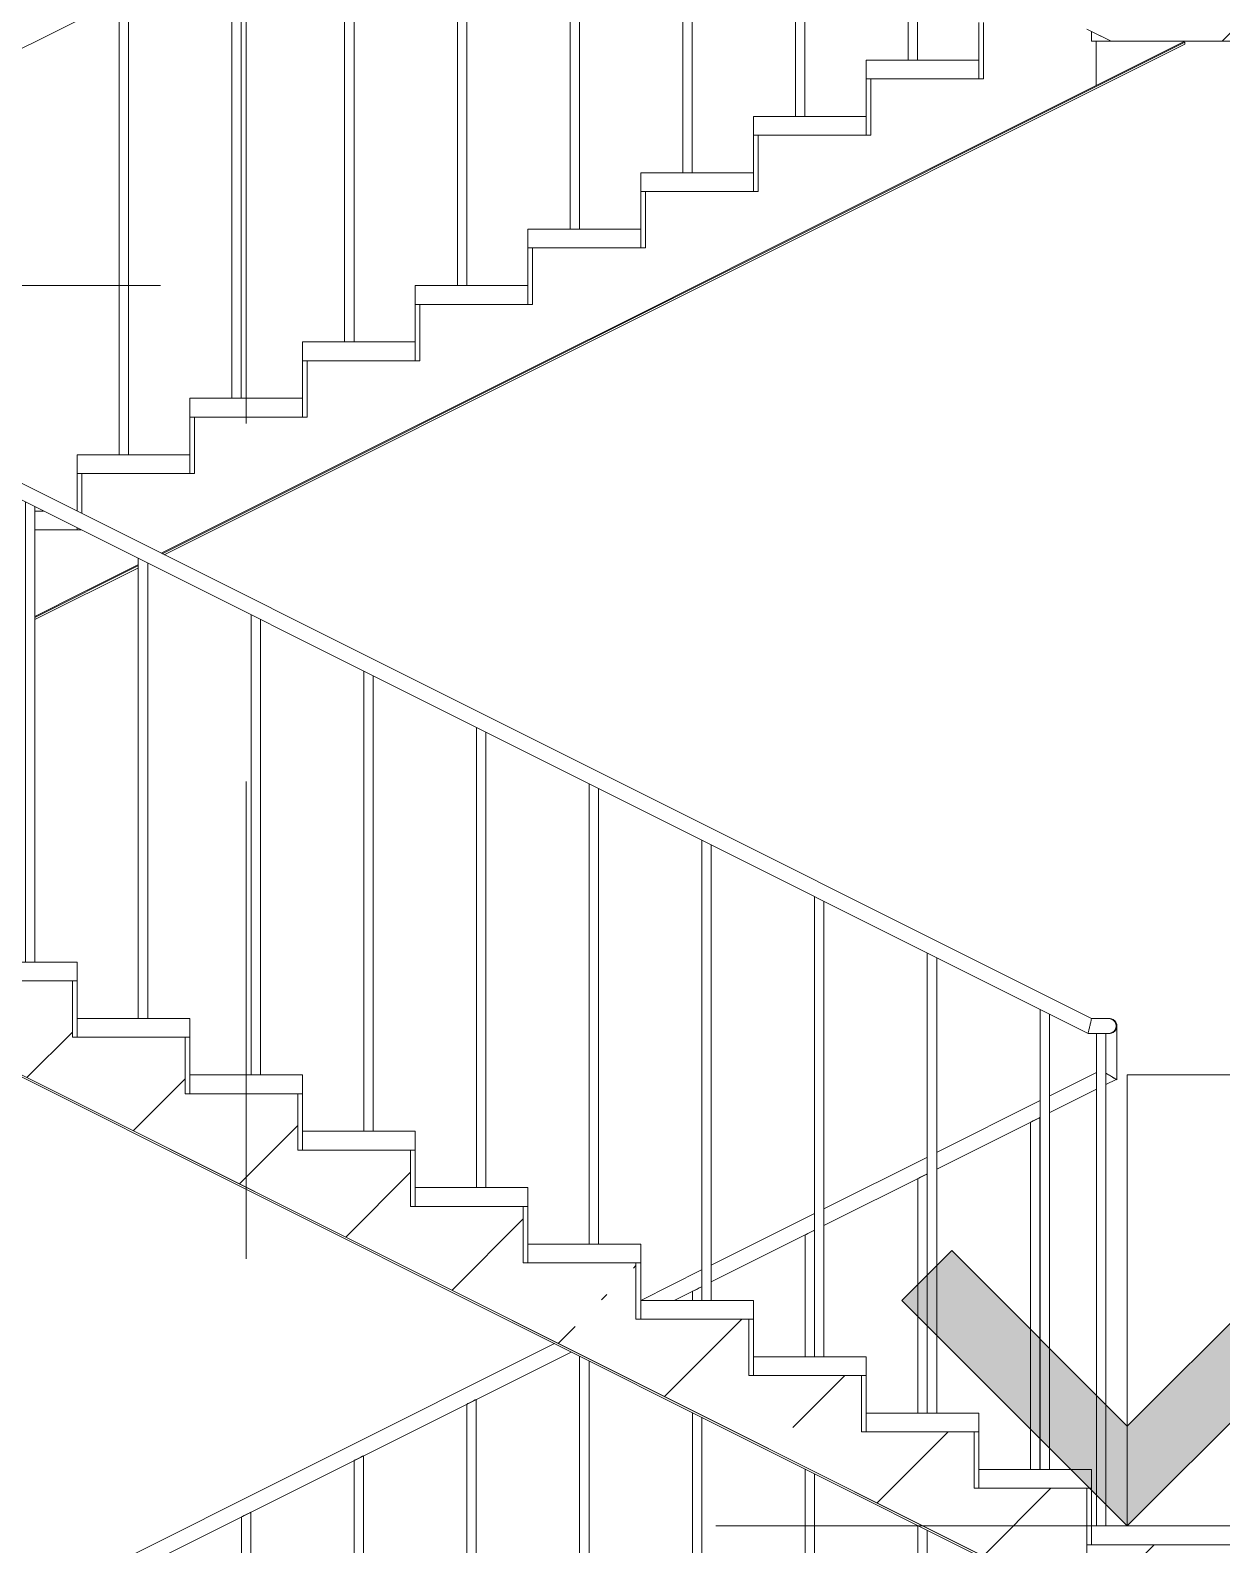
# Model space of a CAD drawing. Header units: millimetres. Extents: x -39507 to 33074, y -24219 to 30962.
# Drawn here: x 18943 to 22114, y 2020 to 6049 of the extents above; entities that cross this region are included whole.
import ezdxf

# ---------------------------------------------------------------- set-up
doc = ezdxf.new("R2010")
doc.units = ezdxf.units.MM
doc.linetypes.add('Осевые', pattern=[6350, 1270, -952.5, 3175, -952.5])
for name, color, linetype, lineweight in [('Балясины', 7, 'Continuous', 9), ('Верхние поручни', 7, 'Continuous', 9), ('Высотные отметки', 7, 'Continuous', 9), ('Лестницы', 7, 'Continuous', 9), ('Лестницы-1', 7, 'Continuous', 18), ('Ограждение', 7, 'Continuous', 9), ('Потолки', 7, 'Continuous', 9), ('Проступи_подступенки', 7, 'Continuous', 18), ('Проступи_подступенки-1', 7, 'Continuous', 9), ('Структура _1_', 7, 'Continuous', 18)]:
    doc.layers.add(name, color=color, linetype=linetype, lineweight=lineweight)
doc.layers.add('Оси-3', color=7, linetype='Осевые', lineweight=9, true_color=0xaaaaaa)
pattern_1 = [(45, (-2885.9, 6475), (-424.264, 424.264), [600, -100, 20, -100]), (45, (-2885.9, 6899), (-424.264, 424.264), [])]

# ---------------------------------------------------------------- blocks, each defined once
blk = doc.blocks.new('Ограждение - 25mm-V118-Разрез 2-2')
at = {"layer": 'Балясины'}
for p, q in [((21304.2, 19170), (21304.2, 19793.8)), ((21279.2, 19781.3), (21279.2, 19170)), ((21279.2, 18890), (21279.2, 18570)), ((21304.2, 18570), (21304.2, 18877.5)), ((21291.7, 18570), (21280.9, 18570)), ((21280.9, 18570), (21291.7, 18570)), ((21291.7, 18570), (21302.5, 18570)), ((21302.5, 18570), (21291.7, 18570))]:
    blk.add_line(p, q, dxfattribs=at)
at = {"layer": 'Балясины', "flags": 128}
for points in [[(21291.7, 19787.6), (21286.3, 19784.9), (21281.9, 19782.7), (21279.5, 19781.5), (21281.9, 19782.7), (21286.3, 19784.9), (21291.7, 19787.6)], [(21291.7, 19787.6), (21297.1, 19790.3), (21301.5, 19792.5), (21303.9, 19793.7), (21301.5, 19792.5), (21297.1, 19790.3), (21291.7, 19787.6)]]:
    blk.add_lwpolyline(points, dxfattribs=at)
blk = doc.blocks.new('Ограждение - 25mm-V130-Разрез 2-2')
at = {"layer": 'Балясины'}
for p, q in [((20979.2, 7031.3), (20979.2, 6720)), ((21004.2, 6720), (21004.2, 7043.8)), ((20979.2, 6440), (20979.2, 5820)), ((21004.2, 5820), (21004.2, 6427.5)), ((20991.7, 5820), (20980.9, 5820)), ((20980.9, 5820), (20991.7, 5820)), ((20991.7, 5820), (21002.5, 5820)), ((21002.5, 5820), (20991.7, 5820))]:
    blk.add_line(p, q, dxfattribs=at)
at = {"layer": 'Балясины', "flags": 128}
for points in [[(20991.7, 7037.6), (20986.3, 7034.9), (20981.9, 7032.7), (20979.5, 7031.5), (20981.9, 7032.7), (20986.3, 7034.9), (20991.7, 7037.6)], [(21001.5, 7042.5), (21003.9, 7043.7), (21001.5, 7042.5), (20997.1, 7040.3), (20991.7, 7037.6)], [(20991.7, 7037.6), (20997.1, 7040.3), (21000.7, 7042.1)]]:
    blk.add_lwpolyline(points, dxfattribs=at)
blk = doc.blocks.new('Ограждение - 25mm-V120-Разрез 2-2')
at = {"layer": 'Балясины'}
for p, q in [((20679.2, 19481.3), (20679.2, 19470)), ((20704.2, 19470), (20704.2, 19493.8)), ((20679.2, 19190), (20679.2, 18270)), ((20704.2, 18270), (20704.2, 19177.5)), ((20691.7, 18270), (20680.9, 18270)), ((20680.9, 18270), (20691.7, 18270)), ((20691.7, 18270), (20702.5, 18270)), ((20702.5, 18270), (20691.7, 18270))]:
    blk.add_line(p, q, dxfattribs=at)
at = {"layer": 'Балясины', "flags": 128}
for points in [[(20691.7, 19487.6), (20686.3, 19484.9), (20681.9, 19482.7), (20679.5, 19481.5), (20681.9, 19482.7), (20686.3, 19484.9), (20691.7, 19487.6)], [(20691.7, 19487.6), (20697.1, 19490.3), (20701.5, 19492.5), (20703.9, 19493.7), (20701.5, 19492.5), (20697.1, 19490.3), (20691.7, 19487.6)]]:
    blk.add_lwpolyline(points, dxfattribs=at)
blk = doc.blocks.new('Ограждение - 25mm-V121-Разрез 2-2')
at = {"layer": 'Балясины'}
for p, q in [((20379.2, 19331.3), (20379.2, 18120)), ((20404.2, 18120), (20404.2, 19327.5)), ((20391.7, 18120), (20380.9, 18120)), ((20380.9, 18120), (20391.7, 18120)), ((20391.7, 18120), (20402.5, 18120)), ((20402.5, 18120), (20391.7, 18120))]:
    blk.add_line(p, q, dxfattribs=at)
at = {"layer": 'Балясины', "flags": 128}
blk.add_lwpolyline([(20386.3, 19334.9), (20381.9, 19332.7), (20379.5, 19331.5), (20381.9, 19332.7), (20386.3, 19334.9)], dxfattribs=at)
blk = doc.blocks.new('Ограждение - 25mm-V109-Разрез 2-2')
at = {"layer": 'Балясины'}
for p, q in [((20704.2, 22470), (20704.2, 23693.8)), ((20679.2, 23681.3), (20679.2, 22470)), ((20691.7, 22470), (20680.9, 22470)), ((20680.9, 22470), (20691.7, 22470)), ((20691.7, 22470), (20702.5, 22470)), ((20702.5, 22470), (20691.7, 22470))]:
    blk.add_line(p, q, dxfattribs=at)
at = {"layer": 'Балясины', "flags": 128}
for points in [[(20691.7, 23687.6), (20697.1, 23690.3), (20701.5, 23692.5), (20703.9, 23693.7), (20701.5, 23692.5), (20697.1, 23690.3), (20691.7, 23687.6)], [(20691.7, 23687.6), (20686.3, 23684.9), (20681.9, 23682.7), (20679.5, 23681.5), (20681.9, 23682.7), (20686.3, 23684.9), (20691.7, 23687.6)]]:
    blk.add_lwpolyline(points, dxfattribs=at)
blk = doc.blocks.new('Ограждение - 25mm-V122-Разрез 2-2')
at = {"layer": 'Балясины'}
for p, q in [((19204.2, 17520), (19204.2, 18743.8)), ((19179.2, 18731.3), (19179.2, 17520)), ((19191.7, 17520), (19181.7, 17520)), ((19181.7, 17520), (19191.7, 17520)), ((19191.7, 17520), (19202.5, 17520)), ((19202.5, 17520), (19191.7, 17520))]:
    blk.add_line(p, q, dxfattribs=at)
at = {"layer": 'Балясины', "flags": 128}
for points in [[(19191.7, 18737.6), (19186.3, 18734.9), (19181.9, 18732.7), (19179.5, 18731.5), (19181.9, 18732.7), (19186.3, 18734.9), (19191.7, 18737.6)], [(19191.7, 18737.6), (19197.1, 18740.3), (19201.5, 18742.5), (19203.9, 18743.7), (19201.5, 18742.5), (19197.1, 18740.3), (19191.7, 18737.6)]]:
    blk.add_lwpolyline(points, dxfattribs=at)
blk = doc.blocks.new('Ограждение - 25mm-V92-Разрез 2-2')
at = {"layer": 'Балясины'}
for p, q in [((20430, -156.2), (20430, -1380)), ((20430.3, -156.3), (20430.3, -156.3)), ((20455, -1380), (20455, -168.7)), ((20442.5, -1380), (20431.7, -1380)), ((20431.7, -1380), (20442.5, -1380)), ((20442.5, -1380), (20453.3, -1380)), ((20453.3, -1380), (20442.5, -1380))]:
    blk.add_line(p, q, dxfattribs=at)
blk = doc.blocks.new('Ограждение - 25mm-V91-Разрез 2-2')
at = {"layer": 'Балясины'}
for p, q in [((18330, 893.8), (18330, -330)), ((18330.3, 893.7), (18330.3, 893.7)), ((18355, -330), (18355, 881.3)), ((18342.5, -330), (18331.7, -330)), ((18331.7, -330), (18342.5, -330)), ((18342.5, -330), (18353.3, -330)), ((18353.3, -330), (18342.5, -330))]:
    blk.add_line(p, q, dxfattribs=at)
blk = doc.blocks.new('Ограждение - 25mm-V44-Разрез 2-2')
at = {"layer": 'Балясины'}
for p, q in [((-23340.4, 18110), (-23340.4, 16800)), ((-23315.4, 16800), (-23315.4, 18110)), ((-23338.7, 16800), (-23317.1, 16800)), ((-23317.1, 16800), (-23338.7, 16800))]:
    blk.add_line(p, q, dxfattribs=at)
blk = doc.blocks.new('Ограждение - 25mm-V93-Разрез 2-2')
at = {"layer": 'Балясины'}
for p, q in [((21629.6, -1980), (21629.6, -1043.5)), ((21604.6, -1056), (21604.6, -1980))]:
    blk.add_line(p, q, dxfattribs=at)
at = {"layer": 'Балясины', "flags": 128}
for points in [[(21617.1, -1049.7), (21622.5, -1047), (21626.9, -1044.8), (21629.3, -1043.6), (21626.9, -1044.8), (21622.5, -1047), (21617.1, -1049.7)], [(21617.1, -1049.7), (21611.7, -1052.4), (21607.3, -1054.6), (21604.9, -1055.8), (21607.3, -1054.6), (21611.7, -1052.4), (21617.1, -1049.7)]]:
    blk.add_lwpolyline(points, dxfattribs=at)
blk = doc.blocks.new('Ограждение - 25mm-V132-Разрез 2-2')
at = {"layer": 'Балясины'}
for p, q in [((21304.6, 2994), (21304.6, 2370)), ((21329.6, 2370), (21329.6, 3006.5)), ((21304.6, 2071.3), (21304.6, 1770)), ((21329.6, 1770), (21329.6, 2058.8)), ((21317.1, 1770), (21306.3, 1770)), ((21306.3, 1770), (21317.1, 1770)), ((21317.1, 1770), (21327.9, 1770)), ((21327.9, 1770), (21317.1, 1770))]:
    blk.add_line(p, q, dxfattribs=at)
at = {"layer": 'Балясины', "flags": 128}
for points in [[(21317.1, 3000.3), (21311.7, 2997.6), (21307.3, 2995.4), (21304.9, 2994.2), (21307.3, 2995.4), (21311.7, 2997.6), (21317.1, 3000.3)], [(21317.1, 3000.3), (21322.5, 3003), (21326.9, 3005.2), (21329.3, 3006.4), (21326.9, 3005.2), (21322.5, 3003), (21317.1, 3000.3)]]:
    blk.add_lwpolyline(points, dxfattribs=at)
blk = doc.blocks.new('Ограждение - 25mm-V133-Разрез 2-2')
at = {"layer": 'Балясины'}
for p, q in [((21004.6, 2844), (21004.6, 2520)), ((21029.6, 2520), (21029.6, 2856.5)), ((21004.6, 2221.3), (21004.6, 1620)), ((21029.6, 1620), (21029.6, 2208.8)), ((21017.1, 1620), (21006.3, 1620)), ((21006.3, 1620), (21017.1, 1620)), ((21017.1, 1620), (21027.9, 1620)), ((21027.9, 1620), (21017.1, 1620))]:
    blk.add_line(p, q, dxfattribs=at)
at = {"layer": 'Балясины', "flags": 128}
for points in [[(21017.1, 2850.3), (21011.7, 2847.6), (21007.3, 2845.4), (21004.9, 2844.2), (21007.3, 2845.4), (21011.7, 2847.6), (21017.1, 2850.3)], [(21017.1, 2850.3), (21022.5, 2853), (21026.9, 2855.2), (21029.3, 2856.4), (21026.9, 2855.2), (21022.5, 2853), (21017.1, 2850.3)]]:
    blk.add_lwpolyline(points, dxfattribs=at)
blk = doc.blocks.new('Ограждение - 25mm-V134-Разрез 2-2')
at = {"layer": 'Балясины'}
for p, q in [((20729.6, 2670), (20729.6, 2706.5)), ((20704.6, 2694), (20704.6, 2670)), ((20704.6, 2371.4), (20704.6, 1470)), ((20729.6, 1470), (20729.6, 2358.9)), ((20717.1, 1470), (20706.3, 1470)), ((20706.3, 1470), (20717.1, 1470)), ((20717.1, 1470), (20727.9, 1470)), ((20727.9, 1470), (20717.1, 1470))]:
    blk.add_line(p, q, dxfattribs=at)
at = {"layer": 'Балясины', "flags": 128}
for points in [[(20717.1, 2700.3), (20711.7, 2697.6), (20707.3, 2695.4), (20704.9, 2694.2), (20707.3, 2695.4), (20711.7, 2697.6), (20717.1, 2700.3)], [(20717.1, 2700.3), (20722.5, 2703), (20726.9, 2705.2), (20729.3, 2706.4), (20726.9, 2705.2), (20722.5, 2703), (20717.1, 2700.3)]]:
    blk.add_lwpolyline(points, dxfattribs=at)
blk = doc.blocks.new('Ограждение - 25mm-V135-Разрез 2-2')
at = {"layer": 'Балясины'}
for p, q in [((20404.6, 2521.4), (20404.6, 1320)), ((20429.6, 1320), (20429.6, 2508.9)), ((20417.1, 1320), (20406.3, 1320)), ((20406.3, 1320), (20417.1, 1320)), ((20417.1, 1320), (20427.9, 1320)), ((20427.9, 1320), (20417.1, 1320))]:
    blk.add_line(p, q, dxfattribs=at)
blk = doc.blocks.new('Ограждение - 25mm-V136-Разрез 2-2')
at = {"layer": 'Балясины'}
for p, q in [((20104.6, 2394), (20104.6, 1170)), ((20129.6, 1170), (20129.6, 2406.5)), ((20117.1, 1170), (20106.3, 1170)), ((20106.3, 1170), (20117.1, 1170)), ((20117.1, 1170), (20127.9, 1170)), ((20127.9, 1170), (20117.1, 1170))]:
    blk.add_line(p, q, dxfattribs=at)
at = {"layer": 'Балясины', "flags": 128}
for points in [[(20117.1, 2400.3), (20111.7, 2397.6), (20107.3, 2395.4), (20104.9, 2394.2), (20107.3, 2395.4), (20111.7, 2397.6), (20117.1, 2400.3)], [(20117.1, 2400.3), (20122.5, 2403), (20126.9, 2405.2), (20129.3, 2406.4), (20126.9, 2405.2), (20122.5, 2403), (20117.1, 2400.3)]]:
    blk.add_lwpolyline(points, dxfattribs=at)
blk = doc.blocks.new('Ограждение - 25mm-6839857-Разрез 2-2')
at = {"layer": 'Балясины'}
for p, q in [((21805, -2130), (21805, -955.8)), ((21780, -968.3), (21780, -2130)), ((21792.5, -2130), (21781.7, -2130)), ((21781.7, -2130), (21792.5, -2130)), ((21792.5, -2130), (21803.3, -2130)), ((21803.3, -2130), (21792.5, -2130))]:
    blk.add_line(p, q, dxfattribs=at)
blk = doc.blocks.new('Ограждение - Ограждение-6836320-Разрез 2-2')
for name, p in [('Ограждение - 25mm-V118-Разрез 2-2', (0, -12600)), ('Ограждение - 25mm-V130-Разрез 2-2', (0, 0)), ('Ограждение - 25mm-V120-Разрез 2-2', (0, -12600)), ('Ограждение - 25mm-V121-Разрез 2-2', (0, -12600)), ('Ограждение - 25mm-V109-Разрез 2-2', (-600, -17100)), ('Ограждение - 25mm-V109-Разрез 2-2', (-900, -17250)), ('Ограждение - 25mm-V109-Разрез 2-2', (-1200, -17400)), ('Ограждение - 25mm-V122-Разрез 2-2', (0, -12600)), ('Ограждение - 25mm-V92-Разрез 2-2', (-1500, 4950)), ('Ограждение - 25mm-V92-Разрез 2-2', (-1200, 4800)), ('Ограждение - 25mm-V91-Разрез 2-2', (1200, 3600)), ('Ограждение - 25mm-V91-Разрез 2-2', (1500, 3450)), ('Ограждение - 25mm-V91-Разрез 2-2', (1800, 3300)), ('Ограждение - 25mm-V91-Разрез 2-2', (2100, 3150)), ('Ограждение - 25mm-V91-Разрез 2-2', (2400, 3000)), ('Ограждение - 25mm-V91-Разрез 2-2', (2700, 2850)), ('Ограждение - 25mm-V91-Разрез 2-2', (3000, 2700)), ('Ограждение - 25mm-V91-Разрез 2-2', (3300, 2550)), ('Ограждение - 25mm-V44-Разрез 2-2', (45120.4, -14730)), ('Ограждение - 25mm-V44-Разрез 2-2', (45120.4, -14730)), ('Ограждение - 25mm-6839857-Разрез 2-2', (0, 4200)), ('Ограждение - 25mm-V93-Разрез 2-2', (0, 4200)), ('Ограждение - 25mm-V132-Разрез 2-2', (0, 0)), ('Ограждение - 25mm-V133-Разрез 2-2', (0, 0)), ('Ограждение - 25mm-V134-Разрез 2-2', (0, 0)), ('Ограждение - 25mm-V135-Разрез 2-2', (0, 0)), ('Ограждение - 25mm-V136-Разрез 2-2', (0, 0)), ('Ограждение - 25mm-V136-Разрез 2-2', (-300, -150)), ('Ограждение - 25mm-V136-Разрез 2-2', (-600, -300))]:
    blk.add_blockref(name, p)
blk = doc.blocks.new('Тип верхнего поручня - Верхний поручень_Внутренний_-6837024-Разрез 2-2')
at = {"layer": 'Верхние поручни'}
for p, q in [((17876.6, 5480), (20387.9, 6735.7)), ((21767.1, 3420), (17841.7, 5382.7)), ((17801.7, 5358), (21757.7, 3380)), ((21812.5, 3420), (21767.1, 3420)), ((21834.6, 3256.7), (21834.6, 3400)), ((21757.7, 3380), (21812.5, 3380)), ((21780.2, 3276.5), (21654.5, 3213.7)), ((21812.5, 3270.3), (21807.3, 3273.5)), ((21807.3, 3273.5), (21812.5, 3270.3)), ((21654.4, 3168.9), (21780.2, 3231.8)), ((21805, 3244.2), (21832.5, 3258)), ((21630.6, 3201.7), (21354.8, 3063.9)), ((21354.9, 3019.1), (21630.7, 3157)), ((21330.2, 3051.5), (21054.9, 2913.9)), ((21054.9, 2869.2), (21330.2, 3006.8)), ((21030.1, 2901.5), (20755, 2763.9)), ((20755, 2719.2), (21030.1, 2856.8)), ((20729.4, 2751.1), (20567.1, 2670)), ((20656.6, 2670), (20729.4, 2706.4)), ((20337.3, 2555.1), (17867.1, 1320)), ((17867.1, 1275.3), (20382, 2532.7))]:
    blk.add_line(p, q, dxfattribs=at)
at = {"layer": 'Верхние поручни', "flags": 128}
for points in [[(21814.6, 3380), (21819.8, 3380.7), (21824.6, 3382.7), (21828.8, 3385.9), (21832, 3390), (21834, 3394.8), (21834.6, 3400), (21834, 3405.2), (21832, 3410), (21828.8, 3414.1), (21824.6, 3417.3), (21819.8, 3419.3), (21814.6, 3420)], [(21814.6, 3269), (21809.5, 3272.2), (21805, 3275)], [(21805, 3275), (21809.5, 3272.2), (21814.6, 3269)], [(21812.5, 3270.3), (21817.7, 3267.1), (21822.5, 3264.2), (21826.7, 3261.6), (21829.8, 3259.6)], [(21829.8, 3259.6), (21826.7, 3261.6), (21822.5, 3264.2), (21817.7, 3267.1), (21812.5, 3270.3)], [(21814.6, 3269), (21819.8, 3265.8), (21824.6, 3262.9), (21828.8, 3260.3), (21832, 3258.3)], [(21834.6, 3256.7), (21834, 3257.1), (21832, 3258.3), (21828.8, 3260.3), (21824.6, 3262.9), (21819.8, 3265.8), (21814.6, 3269)]]:
    blk.add_lwpolyline(points, dxfattribs=at)
at = {"layer": 'Верхние поручни'}
for points, knots in [([(21762.4, 3400), (21762, 3398.3), (21761.2, 3394.8), (21760, 3389.9), (21759, 3385.7), (21758, 3381.4), (21757.7, 3380), (21757.7, 3380)], [0, 0, 0, 0, 0.0833333, 0.1666667, 0.25, 0.3333333, 0.5, 0.5, 0.5, 0.5]), ([(21767.1, 3420), (21767.1, 3420), (21766.8, 3418.6), (21765.8, 3414.3), (21764.8, 3410.1), (21763.6, 3405.2), (21762.8, 3401.7), (21762.4, 3400)], [0.5, 0.5, 0.5, 0.5, 0.6666667, 0.75, 0.8333333, 0.9166667, 1, 1, 1, 1]), ([(21812.5, 3420), (21813, 3420), (21813.8, 3420), (21815.1, 3419.8), (21816.4, 3419.6), (21817.7, 3419.3), (21819, 3419), (21820.2, 3418.5), (21821.4, 3418), (21822.5, 3417.3), (21823.6, 3416.6), (21825.1, 3415.6), (21826.4, 3414.5), (21827.6, 3413.2), (21828.7, 3411.8), (21829.9, 3410), (21831.1, 3407.7), (21832.2, 3404.4), (21832.5, 3401.7), (21832.5, 3400)], [0.5, 0.5, 0.5, 0.5, 0.5208333, 0.5416667, 0.5625, 0.5833333, 0.6041667, 0.625, 0.6458333, 0.6666667, 0.6875, 0.7083333, 0.75, 0.7708333, 0.7916667, 0.8333333, 0.875, 0.9166667, 1, 1, 1, 1]), ([(21832.5, 3400), (21832.5, 3398.3), (21832.2, 3395.6), (21831.1, 3392.3), (21829.9, 3390), (21828.7, 3388.2), (21827.6, 3386.8), (21826.4, 3385.5), (21824.7, 3384.1), (21822.9, 3382.9), (21821.4, 3382), (21820.2, 3381.5), (21819, 3381), (21817.7, 3380.7), (21816.4, 3380.4), (21815.1, 3380.2), (21813.8, 3380), (21813, 3380), (21812.5, 3380)], [0, 0, 0, 0, 0.0833333, 0.125, 0.1666667, 0.2083333, 0.2291667, 0.25, 0.2916667, 0.3333333, 0.3541667, 0.375, 0.3958333, 0.4166667, 0.4375, 0.4583333, 0.4791667, 0.5, 0.5, 0.5, 0.5])]:
    blk.add_open_spline(points, degree=3, knots=knots, dxfattribs=at)
for points in [[(21758.3, 3382.7), (21758.5, 3383.6), (21759, 3385.7), (21760, 3389.9), (21761.2, 3394.8), (21762, 3398.3), (21762.4, 3400)], [(21762.4, 3400), (21762.8, 3401.7), (21763.6, 3405.2), (21764.8, 3410.1), (21765.8, 3414.3), (21766.3, 3416.4), (21766.5, 3417.3)]]:
    blk.add_open_spline(points, degree=3, dxfattribs=at)
blk = doc.blocks.new('Высотные отметки - Высотная отметка - Стрелка-4455449-Разрез 2-2')
at = {"layer": 'Высотные отметки'}
blk.add_hatch(color=256, dxfattribs=at).paths.add_polyline_path([(-36565.6, -5267.2), (-36098.4, -5734.3), (-35631.2, -5267.2), (-35498.4, -5400), (-36098.4, -6000), (-36698.4, -5400)], flags=0)
for p, q in [((-36098.4, -4800), (-39098.4, -4800)), ((-36098.4, -6000), (-36098.4, -4800)), ((-36565.6, -5267.2), (-36698.4, -5400)), ((-36098.4, -5734.3), (-36565.6, -5267.2)), ((-35631.2, -5267.2), (-36098.4, -5734.3)), ((-35498.4, -5400), (-35631.2, -5267.2)), ((-36698.4, -5400), (-36098.4, -6000)), ((-36098.4, -6000), (-35498.4, -5400)), ((-35002.8, -6000), (-36395.1, -6000))]:
    blk.add_line(p, q, dxfattribs=at)

msp = doc.modelspace()

# ---------------------------------------------------------------- hatches: boundary and pattern name
at = {"layer": 'Лестницы'}
h = msp.add_hatch(dxfattribs=at)
h.set_pattern_fill('FP_2', color=256, style=0, pattern_type=2)
h.set_pattern_definition(pattern_1)
h.paths.add_polyline_path([(22867.6, 6020), (23567.1, 6020), (23567.1, 6220), (21754.6, 6220), (21754.6, 6052.3), (21819.2, 6020), (22300.6, 6020)], flags=0)
h = msp.add_hatch(dxfattribs=at)
h.set_pattern_fill('FP_2', color=256, style=0, pattern_type=2)
h.set_pattern_definition(pattern_1)
h.paths.add_polyline_path([(21754.6, 1852.3), (21754.6, 2170), (21454.6, 2170), (21454.6, 2320), (21154.6, 2320), (21154.6, 2470), (20854.6, 2470), (20854.6, 2620), (20554.6, 2620), (20554.6, 2770), (20254.6, 2770), (20254.6, 2920), (19954.6, 2920), (19954.6, 3070), (19654.6, 3070), (19654.6, 3220), (19354.6, 3220), (19354.6, 3370), (19054.6, 3370), (19054.6, 3520), (18754.6, 3520), (18754.6, 3670), (18454.6, 3670), (18454.6, 3820), (18154.6, 3820), (18154.6, 3970), (17854.6, 3970), (17854.6, 3802.3), (21733.6, 1862.8)], flags=0)
h = msp.add_hatch(dxfattribs=at)
h.set_pattern_fill('FP_2', color=256, style=0, pattern_type=2)
h.set_pattern_definition(pattern_1)
h.paths.add_polyline_path([(21819.2, 1820), (23567.1, 1820), (23567.1, 2020), (21754.6, 2020), (21754.6, 1852.3)], flags=0)

# ---------------------------------------------------------------- linework, layer by layer
at = {"layer": 'Высотные отметки'}
for p, q in [((21831.5, 2070), (21858.7, 2070)), ((21858.7, 2070), (21862.3, 2070))]:
    msp.add_line(p, q, dxfattribs=at)
at = {"layer": 'Лестницы'}
for p, q in [((21479.6, 5920), (21479.6, 6070)), ((21767.1, 6020), (21767.1, 6046)), ((21767.1, 6046), (21819.2, 6020)), ((21819.2, 6020), (21767.1, 6020)), ((21779.6, 5902.3), (21779.6, 6020)), ((22015, 6020), (21779.6, 5902.3)), ((21779.6, 6020), (22015, 6020)), ((21779.6, 5902.3), (21779.6, 6020)), ((21179.6, 5920), (21479.6, 5920)), ((21179.6, 5770), (21179.6, 5920)), ((21479.6, 5752.3), (21779.6, 5902.3)), ((20879.6, 5770), (21179.6, 5770)), ((20879.6, 5620), (20879.6, 5770)), ((21179.6, 5602.3), (21479.6, 5752.3)), ((20579.6, 5620), (20879.6, 5620)), ((20579.6, 5470), (20579.6, 5620)), ((20879.6, 5452.3), (21179.6, 5602.3)), ((20279.6, 5470), (20579.6, 5470)), ((20279.6, 5320), (20279.6, 5470)), ((20579.6, 5302.3), (20879.6, 5452.3)), ((19979.6, 5320), (20279.6, 5320)), ((19979.6, 5170), (19979.6, 5320)), ((20279.6, 5152.3), (20579.6, 5302.3)), ((19679.6, 5170), (19979.6, 5170)), ((19679.6, 5020), (19679.6, 5170)), ((19979.6, 5002.3), (20279.6, 5152.3)), ((19379.6, 5020), (19679.6, 5020)), ((19379.6, 4870), (19379.6, 5020)), ((19679.6, 4852.3), (19979.6, 5002.3)), ((19079.6, 4870), (19379.6, 4870)), ((19079.6, 4763.5), (19079.6, 4870)), ((19379.6, 4702.3), (19679.6, 4852.3)), ((18954.6, 4720), (19077.7, 4720)), ((19290.8, 4657.9), (19379.6, 4702.3)), ((19079.6, 4552.3), (19230.4, 4627.7)), ((18954.4, 4489.7), (19079.6, 4552.3))]:
    msp.add_line(p, q, dxfattribs=at)
at = {"layer": 'Лестницы-1'}
for p, q in [((21754.6, 6052.3), (21819.2, 6020)), ((21819.2, 6020), (23567.1, 6020)), ((17854.6, 3802.3), (21754.6, 1852.3)), ((19054.6, 3520), (18754.6, 3520)), ((19054.6, 3370), (19054.6, 3520)), ((19354.6, 3370), (19054.6, 3370)), ((19354.6, 3220), (19354.6, 3370)), ((19654.6, 3220), (19354.6, 3220)), ((19654.6, 3070), (19654.6, 3220)), ((19954.6, 3070), (19654.6, 3070)), ((19954.6, 2920), (19954.6, 3070)), ((20254.6, 2920), (19954.6, 2920)), ((20254.6, 2770), (20254.6, 2920)), ((20554.6, 2770), (20254.6, 2770)), ((20554.6, 2620), (20554.6, 2770)), ((20854.6, 2620), (20554.6, 2620)), ((20854.6, 2470), (20854.6, 2620)), ((21154.6, 2470), (20854.6, 2470)), ((21154.6, 2320), (21154.6, 2470)), ((21454.6, 2320), (21154.6, 2320)), ((21454.6, 2170), (21454.6, 2320)), ((21754.6, 2170), (21454.6, 2170)), ((21754.6, 1852.3), (21754.6, 2170)), ((23567.1, 2020), (21754.6, 2020)), ((21754.6, 2020), (21754.6, 1852.3))]:
    msp.add_line(p, q, dxfattribs=at)
at = {"layer": 'Оси-3'}
msp.add_line((19517.1, -22619.5), (19517.1, 29000), dxfattribs=at)
at = {"layer": 'Потолки'}
for p, q in [((19293.6, 4656.5), (22015, 6017.5)), ((22015, 6011.9), (19299.2, 4653.7)), ((22015, 6017.5), (22015, 6011.9)), ((18954.4, 4486.9), (19230.4, 4624.9)), ((19230.4, 4619.3), (18954.4, 4481.3))]:
    msp.add_line(p, q, dxfattribs=at)
at = {"layer": 'Проступи_подступенки'}
for p, q in [((19067.1, 3570), (18767.1, 3570)), ((19067.1, 3520), (19067.1, 3570)), ((18767.1, 3520), (19067.1, 3520)), ((19067.1, 3520), (19054.6, 3520)), ((19054.6, 3520), (19054.6, 3370)), ((19067.1, 3370), (19067.1, 3520)), ((19367.1, 3420), (19067.1, 3420)), ((19067.1, 3420), (19067.1, 3370)), ((19367.1, 3370), (19367.1, 3420)), ((19054.6, 3370), (19067.1, 3370)), ((19067.1, 3370), (19367.1, 3370)), ((19367.1, 3370), (19354.6, 3370)), ((19354.6, 3370), (19354.6, 3220)), ((19367.1, 3220), (19367.1, 3370)), ((19667.1, 3270), (19367.1, 3270)), ((19367.1, 3270), (19367.1, 3220)), ((19667.1, 3220), (19667.1, 3270)), ((19354.6, 3220), (19367.1, 3220)), ((19367.1, 3220), (19667.1, 3220)), ((19667.1, 3220), (19654.6, 3220)), ((19654.6, 3220), (19654.6, 3070)), ((19667.1, 3070), (19667.1, 3220)), ((19967.1, 3120), (19667.1, 3120)), ((19667.1, 3120), (19667.1, 3070)), ((19967.1, 3070), (19967.1, 3120)), ((19654.6, 3070), (19667.1, 3070)), ((19667.1, 3070), (19967.1, 3070)), ((19967.1, 3070), (19954.6, 3070)), ((19954.6, 3070), (19954.6, 2920)), ((19967.1, 2920), (19967.1, 3070)), ((20267.1, 2970), (19967.1, 2970)), ((19967.1, 2970), (19967.1, 2920)), ((20267.1, 2920), (20267.1, 2970)), ((19954.6, 2920), (19967.1, 2920)), ((19967.1, 2920), (20267.1, 2920)), ((20267.1, 2920), (20254.6, 2920)), ((20254.6, 2920), (20254.6, 2770)), ((20267.1, 2770), (20267.1, 2920)), ((20567.1, 2820), (20267.1, 2820)), ((20267.1, 2820), (20267.1, 2770)), ((20567.1, 2770), (20567.1, 2820)), ((20254.6, 2770), (20267.1, 2770)), ((20267.1, 2770), (20567.1, 2770)), ((20567.1, 2770), (20554.6, 2770)), ((20554.6, 2770), (20554.6, 2620)), ((20567.1, 2620), (20567.1, 2770)), ((20867.1, 2670), (20567.1, 2670)), ((20567.1, 2670), (20567.1, 2620)), ((20867.1, 2620), (20867.1, 2670)), ((20554.6, 2620), (20567.1, 2620)), ((20567.1, 2620), (20867.1, 2620)), ((20867.1, 2620), (20854.6, 2620)), ((20854.6, 2620), (20854.6, 2470)), ((20867.1, 2470), (20867.1, 2620)), ((21167.1, 2520), (20867.1, 2520)), ((20867.1, 2520), (20867.1, 2470)), ((21167.1, 2470), (21167.1, 2520)), ((20854.6, 2470), (20867.1, 2470)), ((20867.1, 2470), (21167.1, 2470)), ((21167.1, 2470), (21154.6, 2470)), ((21154.6, 2470), (21154.6, 2320)), ((21167.1, 2320), (21167.1, 2470)), ((21467.1, 2370), (21167.1, 2370)), ((21167.1, 2370), (21167.1, 2320)), ((21467.1, 2320), (21467.1, 2370)), ((21154.6, 2320), (21167.1, 2320)), ((21167.1, 2320), (21467.1, 2320)), ((21467.1, 2320), (21454.6, 2320)), ((21454.6, 2320), (21454.6, 2170)), ((21467.1, 2170), (21467.1, 2320)), ((21767.1, 2220), (21467.1, 2220)), ((21467.1, 2220), (21467.1, 2170)), ((21767.1, 2170), (21767.1, 2220)), ((21454.6, 2170), (21467.1, 2170)), ((21467.1, 2170), (21767.1, 2170)), ((21767.1, 2170), (21754.6, 2170)), ((21754.6, 2170), (21754.6, 2020)), ((21767.1, 2020), (21767.1, 2170)), ((23567.1, 2070), (21767.1, 2070)), ((21767.1, 2070), (21767.1, 2020)), ((21754.6, 2020), (21767.1, 2020)), ((21767.1, 2020), (23567.1, 2020))]:
    msp.add_line(p, q, dxfattribs=at)
at = {"layer": 'Проступи_подступенки-1'}
for p, q in [((21467.1, 6070), (21467.1, 5920)), ((21479.6, 5920), (21479.6, 6070)), ((21167.1, 5970), (21467.1, 5970)), ((21167.1, 5970), (21167.1, 5920)), ((21467.1, 5920), (21467.1, 5970)), ((21167.1, 5920), (21167.1, 5770)), ((21179.6, 5920), (21167.1, 5920)), ((21467.1, 5920), (21167.1, 5920)), ((21179.6, 5770), (21179.6, 5920)), ((21467.1, 5920), (21479.6, 5920)), ((20867.1, 5820), (21167.1, 5820)), ((20867.1, 5820), (20867.1, 5770)), ((21167.1, 5770), (21167.1, 5820)), ((20867.1, 5770), (20867.1, 5620)), ((20879.6, 5770), (20867.1, 5770)), ((21167.1, 5770), (20867.1, 5770)), ((20879.6, 5620), (20879.6, 5770)), ((21167.1, 5770), (21179.6, 5770)), ((20567.1, 5670), (20867.1, 5670)), ((20567.1, 5670), (20567.1, 5620)), ((20867.1, 5620), (20867.1, 5670)), ((20567.1, 5620), (20567.1, 5470)), ((20579.6, 5620), (20567.1, 5620)), ((20867.1, 5620), (20567.1, 5620)), ((20579.6, 5470), (20579.6, 5620)), ((20867.1, 5620), (20879.6, 5620)), ((20267.1, 5520), (20567.1, 5520)), ((20267.1, 5520), (20267.1, 5470)), ((20567.1, 5470), (20567.1, 5520)), ((20267.1, 5470), (20267.1, 5320)), ((20279.6, 5470), (20267.1, 5470)), ((20567.1, 5470), (20267.1, 5470)), ((20279.6, 5320), (20279.6, 5470)), ((20567.1, 5470), (20579.6, 5470)), ((19967.1, 5370), (20267.1, 5370)), ((19967.1, 5370), (19967.1, 5320)), ((20267.1, 5320), (20267.1, 5370)), ((19967.1, 5320), (19967.1, 5170)), ((19979.6, 5320), (19967.1, 5320)), ((20267.1, 5320), (19967.1, 5320)), ((19979.6, 5170), (19979.6, 5320)), ((20267.1, 5320), (20279.6, 5320)), ((19667.1, 5220), (19967.1, 5220)), ((19667.1, 5220), (19667.1, 5170)), ((19967.1, 5170), (19967.1, 5220)), ((19667.1, 5170), (19667.1, 5020)), ((19679.6, 5170), (19667.1, 5170)), ((19967.1, 5170), (19667.1, 5170)), ((19679.6, 5020), (19679.6, 5170)), ((19967.1, 5170), (19979.6, 5170)), ((19367.1, 5070), (19667.1, 5070)), ((19367.1, 5070), (19367.1, 5020)), ((19667.1, 5020), (19667.1, 5070)), ((19367.1, 5020), (19367.1, 4870)), ((19379.6, 5020), (19367.1, 5020)), ((19667.1, 5020), (19367.1, 5020)), ((19379.6, 4870), (19379.6, 5020)), ((19667.1, 5020), (19679.6, 5020)), ((19067.1, 4920), (19367.1, 4920)), ((19067.1, 4920), (19067.1, 4870)), ((19367.1, 4870), (19367.1, 4920)), ((19067.1, 4870), (19067.1, 4769.8)), ((19079.6, 4870), (19067.1, 4870)), ((19367.1, 4870), (19067.1, 4870)), ((19079.6, 4763.5), (19079.6, 4870)), ((19367.1, 4870), (19379.6, 4870)), ((18954.7, 4770), (18977.7, 4770)), ((19067.1, 4720), (18954.6, 4720)), ((19067.1, 4720), (19067.1, 4725.3)), ((19067.1, 4725.3), (19067.1, 4720)), ((19067.1, 4720), (19077.7, 4720))]:
    msp.add_line(p, q, dxfattribs=at)
at = {"layer": 'Структура _1_'}
for p, q in [((21819.2, 1819.5), (17619.2, 3920)), ((17619.2, 3914.4), (21819.2, 1814))]:
    msp.add_line(p, q, dxfattribs=at)

# ---------------------------------------------------------------- block references
at = {"layer": 'Верхние поручни'}
msp.add_blockref('Тип верхнего поручня - Верхний поручень_Внутренний_-6837024-Разрез 2-2', (0, 0), dxfattribs=at)
at = {"layer": 'Высотные отметки', "extrusion": (0, 0, -1)}
for p in [(19808.9, 10170), (14236.1, 8070)]:
    msp.add_blockref('Высотные отметки - Высотная отметка - Стрелка-4455449-Разрез 2-2', p, dxfattribs=at)
at = {"layer": 'Ограждение'}
msp.add_blockref('Ограждение - Ограждение-6836320-Разрез 2-2', (0, 0), dxfattribs=at)

doc.saveas('drawing.dxf')
